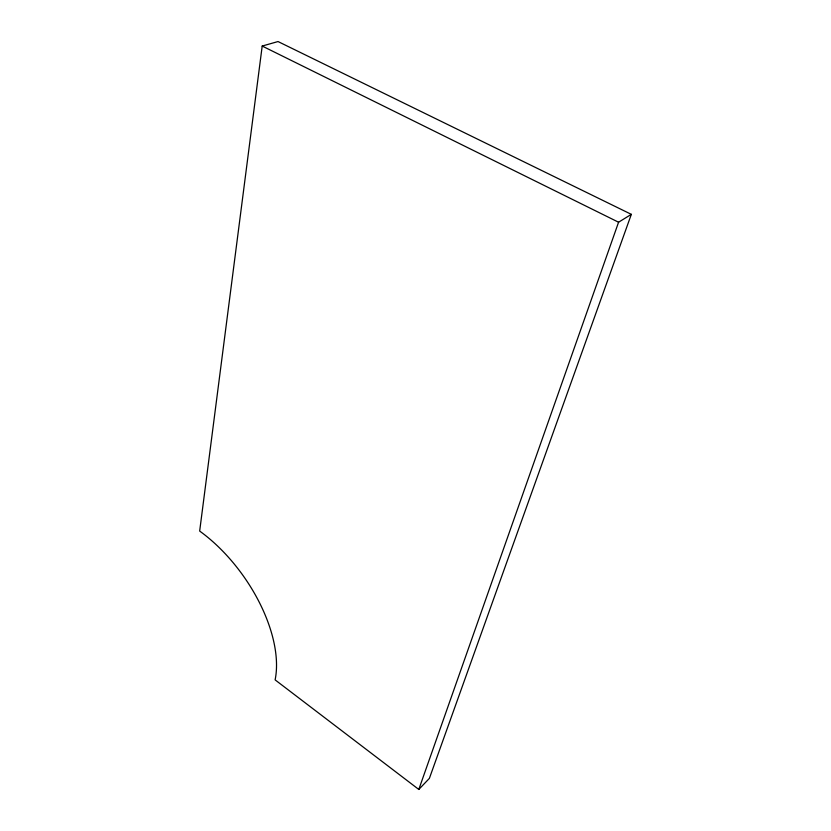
<?xml version="1.0" encoding="UTF-8"?>
<svg xmlns="http://www.w3.org/2000/svg" width="831" height="831" viewBox="0 0 831 831"><rect width="100%" height="100%" fill="white"/><g stroke="black" fill="none" stroke-linecap="round" stroke-linejoin="round"><path stroke-width="1.25" d="M262.201 46.048L199.669 531.071A115.519 62.107 54.6 0 1 275.113 679.883L418.803 789.45L429.388 778.367L631.331 214.346L278.021 41.55L262.201 46.048L618.576 222.22L631.331 214.346M418.803 789.45L618.576 222.22"/></g></svg>
